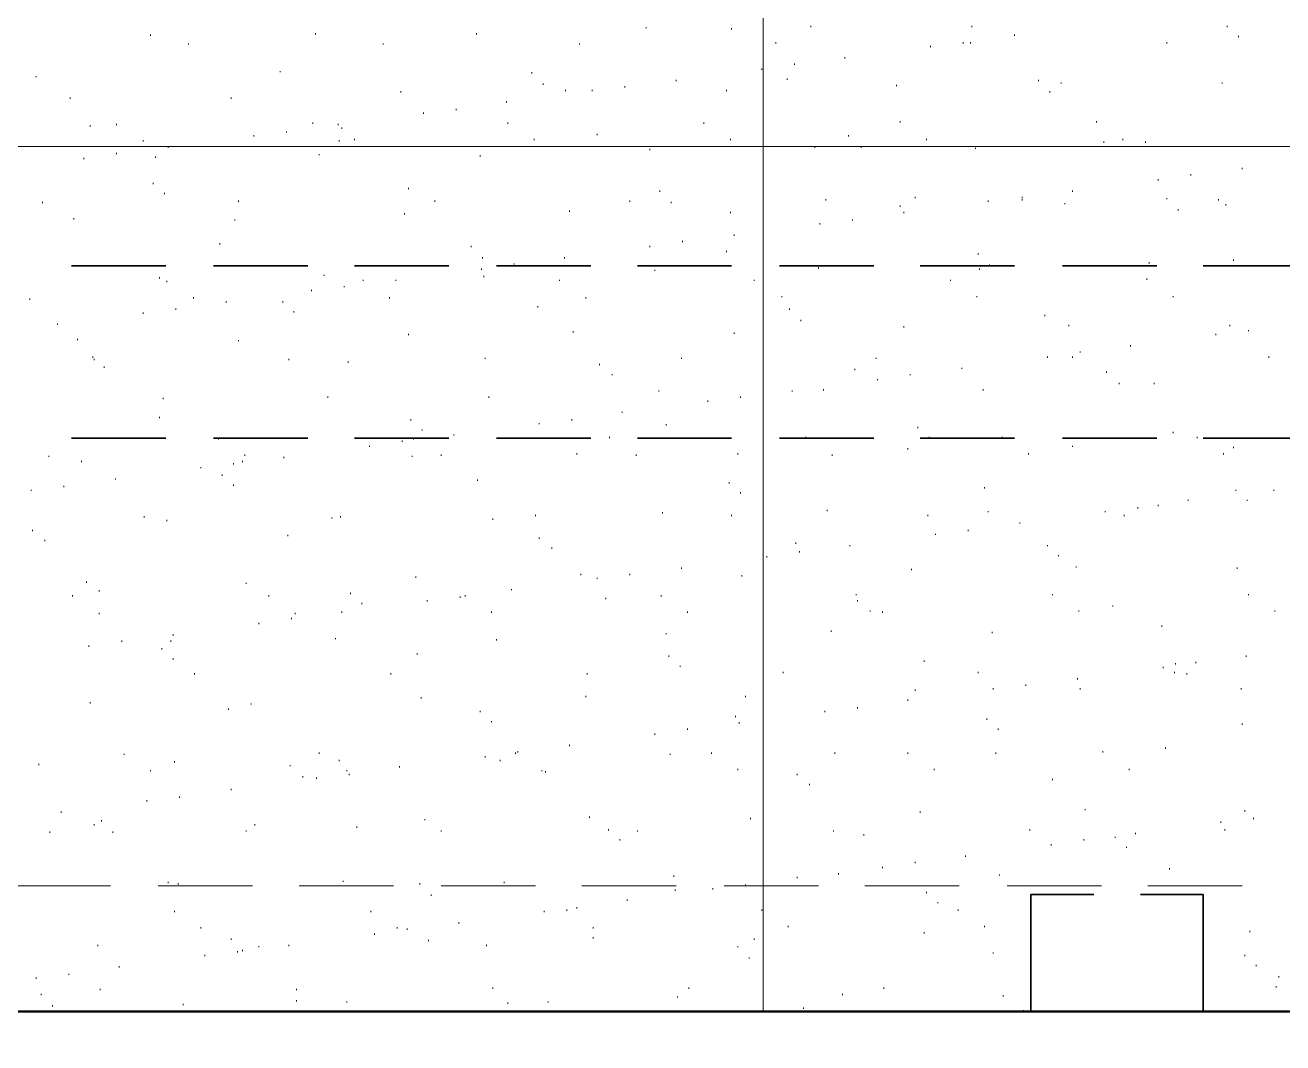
# Model space of a CAD drawing. Header units: inches. Extents: x 5 to 516, y -193 to 129.
# Drawn here: x 56.143 to 59.476, y -55.033 to -52.335 of the extents above; entities that cross this region are included whole.
import ezdxf

# ---------------------------------------------------------------- set-up
doc = ezdxf.new("R2010")
doc.units = ezdxf.units.IN
doc.header["$MEASUREMENT"] = 0
doc.layers.add('PDF4_Geometry', color=7, linetype='Continuous')

msp = doc.modelspace()

# ---------------------------------------------------------------- linework, layer by layer
at = {"layer": 'PDF4_Geometry', "lineweight": 15}
for points in [[(58.0987508, -54.9496512), (58.0987508, -46.9696506)], [(56.475419, -52.3629811), (56.475419, -52.3596445)], [(56.9120848, -52.3596445), (56.9120848, -52.3563147)], [(57.3387545, -52.3596445), (57.3387545, -52.3563147)], [(57.7887532, -52.3429819), (57.7887532, -52.3396453)], [(58.0154175, -52.3463117), (58.0154175, -52.3429819)], [(58.2254191, -52.3396453), (58.2254191, -52.3363155)], [(58.6520888, -52.3396453), (58.6520888, -52.3363155)], [(58.7654175, -52.3629811), (58.7654175, -52.3596445)], [(59.3287517, -52.3396453), (59.3287517, -52.3363155)], [(59.3587539, -52.3663177), (59.3587539, -52.3629811)], [(56.5754217, -52.3863169), (56.5754217, -52.3829803)], [(57.0920844, -52.3863169), (57.0920844, -52.3829803)], [(57.6120836, -52.3863169), (57.6120836, -52.3829803)], [(58.1320828, -52.3829803), (58.1320828, -52.3796505)], [(58.5420831, -52.3929833), (58.5420831, -52.3896467)], [(58.628753, -52.3829803), (58.628753, -52.3796505)], [(58.6487522, -52.3829803), (58.6487522, -52.3796505)], [(59.1687514, -52.3829803), (59.1687514, -52.3796505)], [(58.3154188, -52.4229787), (58.3154188, -52.4196489)], [(56.8187553, -52.4596472), (56.8187553, -52.4563174)], [(57.4854221, -52.4629838), (57.4854221, -52.4596472)], [(58.095421, -52.4529808), (58.095421, -52.449651)], [(58.1820842, -52.439648), (58.1820842, -52.4363114)], [(56.1720878, -52.47298), (56.1720878, -52.4696502)], [(57.5154174, -52.4929792), (57.5154174, -52.4896494)], [(57.7320855, -52.4996456), (57.7320855, -52.4963158)], [(57.86875, -52.482983), (57.86875, -52.4796464)], [(58.1620849, -52.4796464), (58.1620849, -52.4763166)], [(58.4520834, -52.4963158), (58.4520834, -52.4929792)], [(58.8287517, -52.482983), (58.8287517, -52.4796464)], [(58.8887492, -52.4896494), (58.8887492, -52.4863128)], [(59.3154189, -52.4896494), (59.3154189, -52.4863128)], [(56.2620875, -52.5296478), (56.2620875, -52.5263112)], [(56.6887504, -52.5296478), (56.6887504, -52.5263112)], [(57.1387491, -52.5129784), (57.1387491, -52.5096486)], [(57.5754218, -52.5096486), (57.5754218, -52.506312)], [(57.6454223, -52.5096486), (57.6454223, -52.506312)], [(58.0020846, -52.5096486), (58.0020846, -52.506312)], [(58.8587538, -52.5129784), (58.8587538, -52.5096486)], [(57.1987535, -52.5696462), (57.1987535, -52.5663163)], [(57.2854166, -52.5596499), (57.2854166, -52.5563133)], [(57.4187513, -52.5396508), (57.4187513, -52.5363142)], [(56.3154187, -52.6029781), (56.3154187, -52.5996483)], [(56.3854192, -52.5996483), (56.3854192, -52.5963117)], [(56.9054184, -52.5963117), (56.9054184, -52.5929819)], [(56.9720824, -52.5996483), (56.9720824, -52.5963117)], [(57.4220879, -52.5963117), (57.4220879, -52.5929819)], [(57.9420871, -52.5963117), (57.9420871, -52.5929819)], [(58.4620864, -52.5929819), (58.4620864, -52.5896453)], [(58.9820856, -52.5929819), (58.9820856, -52.5896453)], [(56.7487548, -52.6296505), (56.7487548, -52.6263139)], [(56.8354179, -52.6196475), (56.8354179, -52.6163177)], [(56.9820854, -52.6096445), (56.9820854, -52.6063147)], [(57.6587551, -52.6263139), (57.6587551, -52.6229841)], [(58.3254218, -52.6296505), (58.3254218, -52.6263139)], [(65.3920864, -52.6563161), (55.765419, -52.6563161)], [(56.4554198, -52.6429833), (56.4554198, -52.6396467)], [(56.5220838, -52.6596459), (56.5220838, -52.6563161)], [(56.975419, -52.6429833), (56.975419, -52.6396467)], [(57.0154174, -52.6396467), (57.0154174, -52.6363169)], [(57.4920884, -52.6396467), (57.4920884, -52.6363169)], [(57.7987494, -52.6663123), (57.7987494, -52.6629825)], [(58.0120876, -52.6396467), (58.0120876, -52.6363169)], [(58.2354221, -52.6596459), (58.2354221, -52.6563161)], [(58.3587538, -52.6596459), (58.3587538, -52.6563161)], [(58.5320869, -52.6396467), (58.5320869, -52.6363169)], [(58.662085, -52.6629825), (58.662085, -52.6596459)], [(59.0020847, -52.6463131), (59.0020847, -52.6429833)], [(59.0520861, -52.6396467), (59.0520861, -52.6363169)], [(59.1120837, -52.6463131), (59.1120837, -52.6429833)], [(56.2987493, -52.6896481), (56.2987493, -52.6863115)], [(56.3854192, -52.6763153), (56.3854192, -52.6729787)], [(56.4887517, -52.6863115), (56.4887517, -52.6829817)], [(56.9220878, -52.6796451), (56.9220878, -52.6763153)], [(57.3487508, -52.6829817), (57.3487508, -52.6796451)], [(59.2320856, -52.732983), (59.2320856, -52.7296465)], [(59.3687501, -52.7163136), (59.3687501, -52.7129838)], [(56.4820854, -52.756312), (56.4820854, -52.7529822)], [(57.1587551, -52.7696448), (57.1587551, -52.766315)], [(59.1454225, -52.7463158), (59.1454225, -52.7429792)], [(56.5120875, -52.7829844), (56.5120875, -52.7796478)], [(56.7087496, -52.8029836), (56.7087496, -52.799647)], [(57.2287556, -52.8029836), (57.2287556, -52.799647)], [(57.7454182, -52.8029836), (57.7454182, -52.799647)], [(57.8254218, -52.7763112), (57.8254218, -52.7729814)], [(58.2654175, -52.799647), (58.2654175, -52.7963172)], [(58.5020847, -52.7929806), (58.5020847, -52.7896508)], [(58.695417, -52.8029836), (58.695417, -52.799647)], [(58.7854167, -52.7929806), (58.7854167, -52.7896508)], [(58.7854167, -52.799647), (58.7854167, -52.7963172)], [(58.9187514, -52.7763112), (58.9187514, -52.7729814)], [(59.1687514, -52.7963172), (59.1687514, -52.7929806)], [(59.3054159, -52.799647), (59.3054159, -52.7963172)], [(56.1887504, -52.8063134), (56.1887504, -52.8029836)], [(57.1487521, -52.8363156), (57.1487521, -52.832979)], [(57.5854179, -52.8296491), (57.5854179, -52.8263126)], [(57.8554172, -52.8063134), (57.8554172, -52.8029836)], [(58.0120876, -52.832979), (58.0120876, -52.8296491)], [(58.4620864, -52.8163164), (58.4620864, -52.8129798)], [(58.4720825, -52.832979), (58.4720825, -52.8296491)], [(58.8987522, -52.80965), (58.8987522, -52.8063134)], [(59.1987536, -52.8263126), (59.1987536, -52.8229827)], [(59.3254219, -52.8129798), (59.3254219, -52.80965)], [(56.2720837, -52.8496484), (56.2720837, -52.8463117)], [(56.6987534, -52.8529781), (56.6987534, -52.8496484)], [(58.2487549, -52.8629811), (58.2487549, -52.8596445)], [(58.335418, -52.8529781), (58.335418, -52.8496484)], [(58.0220839, -52.8929833), (58.0220839, -52.8896467)], [(56.658755, -52.9163123), (56.658755, -52.9129825)], [(57.3254218, -52.9229787), (57.3254218, -52.9196489)], [(57.7987494, -52.9229787), (57.7987494, -52.9196489)], [(57.8854194, -52.9096459), (57.8854194, -52.9063161)], [(58.0020846, -52.9363115), (58.0020846, -52.9329817)], [(57.3554172, -52.9529809), (57.3554172, -52.9496511)], [(57.4387505, -52.9696503), (57.4387505, -52.9663136)], [(57.5720852, -52.9529809), (57.5720852, -52.9496511)], [(58.6687514, -52.9429779), (58.6687514, -52.9396481)], [(59.1220867, -52.9663136), (59.1220867, -52.9629839)], [(59.3454211, -52.9596473), (59.3454211, -52.9563175)], [(56.9354206, -52.9996456), (56.9354206, -52.9963158)], [(57.3520873, -52.982983), (57.3520873, -52.9796465)], [(57.3587537, -53.0029823), (57.3587537, -52.9996456)], [(57.812089, -52.9863129), (57.812089, -52.982983)], [(58.2454183, -52.9796465), (58.2454183, -52.9763166)], [(58.672088, -52.982983), (58.672088, -52.9796465)], [(58.6987536, -52.97298), (58.6987536, -52.9696503)], [(56.4987548, -53.006312), (56.4987548, -53.0029823)], [(56.5187539, -53.016315), (56.5187539, -53.0129784)], [(56.9887518, -53.0296478), (56.9887518, -53.0263112)], [(57.0387532, -53.0129784), (57.0387532, -53.0096486)], [(57.1254163, -53.0129784), (57.1254163, -53.0096486)], [(57.5587524, -53.0129784), (57.5587524, -53.0096486)], [(58.0754218, -53.0129784), (58.0754218, -53.0096486)], [(58.595421, -53.0129784), (58.595421, -53.0096486)], [(59.1154203, -53.0096486), (59.1154203, -53.006312)], [(56.1554184, -53.0629798), (56.1554184, -53.05965)], [(56.5887545, -53.05965), (56.5887545, -53.0563134)], [(56.6754177, -53.0696462), (56.6754177, -53.0663164)], [(56.8254217, -53.0696462), (56.8254217, -53.0663164)], [(56.9020887, -53.0396508), (56.9020887, -53.0363142)], [(57.1087537, -53.05965), (57.1087537, -53.0563134)], [(57.628753, -53.05965), (57.628753, -53.0563134)], [(58.1487522, -53.0563134), (58.1487522, -53.0529836)], [(58.6654216, -53.0563134), (58.6654216, -53.0529836)], [(59.1854208, -53.0563134), (59.1854208, -53.0529836)], [(56.4554198, -53.0996484), (56.4554198, -53.0963118)], [(56.5420829, -53.0896454), (56.5420829, -53.0863156)], [(56.8554171, -53.0963118), (56.8554171, -53.092982)], [(57.5020846, -53.082979), (57.5020846, -53.0796492)], [(58.1687513, -53.0896454), (58.1687513, -53.0863156)], [(56.2287556, -53.1296505), (56.2287556, -53.1263139)], [(58.1987536, -53.1196475), (58.1987536, -53.1163178)], [(58.4720825, -53.1363169), (58.4720825, -53.1329803)], [(58.845421, -53.1063148), (58.845421, -53.1029782)], [(58.9087552, -53.1329803), (58.9087552, -53.1296505)], [(59.3354181, -53.1329803), (59.3354181, -53.1296505)], [(56.2820867, -53.1696489), (56.2820867, -53.1663123)], [(57.1587551, -53.1563161), (57.1587551, -53.1529795)], [(57.5954209, -53.1496497), (57.5954209, -53.1463132)], [(58.0220839, -53.1529795), (58.0220839, -53.1496497)], [(59.2987495, -53.1563161), (59.2987495, -53.1529795)], [(59.3854195, -53.1463132), (59.3854195, -53.1429833)], [(56.7087496, -53.1729787), (56.7087496, -53.1696489)], [(58.9387506, -53.2029809), (58.9387506, -53.1996511)], [(59.0720853, -53.1863115), (59.0720853, -53.1829817)], [(56.3220851, -53.2163137), (56.3220851, -53.2129839)], [(56.3254217, -53.2229801), (56.3254217, -53.2196503)], [(56.8420843, -53.2229801), (56.8420843, -53.2196503)], [(56.9987548, -53.2296465), (56.9987548, -53.2263167)], [(57.3620835, -53.2196503), (57.3620835, -53.2163137)], [(57.6654215, -53.2363129), (57.6654215, -53.2329831)], [(57.8820827, -53.2196503), (57.8820827, -53.2163137)], [(58.3987522, -53.2196503), (58.3987522, -53.2163137)], [(58.8520874, -53.2163137), (58.8520874, -53.2129839)], [(58.9187514, -53.2163137), (58.9187514, -53.2129839)], [(59.4387507, -53.2163137), (59.4387507, -53.2129839)], [(56.3520872, -53.2429793), (56.3520872, -53.2396494)], [(57.6987535, -53.2629784), (57.6987535, -53.2596487)], [(58.3420845, -53.2496457), (58.3420845, -53.2463158)], [(58.4887519, -53.2629784), (58.4887519, -53.2596487)], [(58.6254164, -53.2463158), (58.6254164, -53.2429793)], [(59.0087512, -53.2563121), (59.0087512, -53.2529823)], [(58.2587511, -53.3029836), (58.2587511, -53.299647)], [(58.4020888, -53.2763112), (58.4020888, -53.2729814)], [(58.6820842, -53.3029836), (58.6820842, -53.299647)], [(59.0420831, -53.2863142), (59.0420831, -53.2829844)], [(59.1354195, -53.2863142), (59.1354195, -53.2829844)], [(56.508751, -53.3263126), (56.508751, -53.3229828)], [(56.9454168, -53.3229828), (56.9454168, -53.3196462)], [(57.3720865, -53.3229828), (57.3720865, -53.3196462)], [(57.8220852, -53.3063134), (57.8220852, -53.3029836)], [(57.9520833, -53.332979), (57.9520833, -53.3296492)], [(58.0387533, -53.3229828), (58.0387533, -53.3196462)], [(58.1754178, -53.3063134), (58.1754178, -53.3029836)], [(57.7254191, -53.3629812), (57.7254191, -53.3596446)], [(56.4987548, -53.376314), (56.4987548, -53.3729842)], [(57.1654215, -53.3829803), (57.1654215, -53.3796506)], [(57.5054212, -53.3929833), (57.5054212, -53.3896467)], [(57.5920844, -53.3829803), (57.5920844, -53.3796506)], [(57.8420844, -53.3963132), (57.8420844, -53.3929833)], [(58.5087511, -53.4029796), (58.5087511, -53.3996497)], [(56.6554184, -53.4329817), (56.6554184, -53.4296451)], [(57.1720879, -53.4329817), (57.1720879, -53.4296451)], [(57.1954169, -53.409646), (57.1954169, -53.4063161)], [(57.2787502, -53.4229787), (57.2787502, -53.419649)], [(57.6920871, -53.4296451), (57.6920871, -53.4263153)], [(58.2120863, -53.4296451), (58.2120863, -53.4263153)], [(58.5387533, -53.4296451), (58.5387533, -53.4263153)], [(58.7320855, -53.4296451), (58.7320855, -53.4263153)], [(59.1854208, -53.4163123), (59.1854208, -53.4129825)], [(59.248755, -53.4296451), (59.248755, -53.4263153)], [(57.0554157, -53.4529809), (57.0554157, -53.4496511)], [(57.1420857, -53.4396481), (57.1420857, -53.4363115)], [(58.4820855, -53.4596473), (58.4820855, -53.4563175)], [(58.9187514, -53.4529809), (58.9187514, -53.4496511)], [(59.3454211, -53.4563175), (59.3454211, -53.4529809)], [(56.2054198, -53.4796465), (56.2054198, -53.4763167)], [(56.2920829, -53.4929793), (56.2920829, -53.4896495)], [(56.6954168, -53.4996457), (56.6954168, -53.4963159)], [(56.7187526, -53.4929793), (56.7187526, -53.4896495)], [(56.725419, -53.4763167), (56.725419, -53.4729801)], [(56.8287515, -53.4829831), (56.8287515, -53.4796465)], [(57.1687512, -53.4796465), (57.1687512, -53.4763167)], [(57.2454182, -53.4763167), (57.2454182, -53.4729801)], [(57.6054172, -53.4729801), (57.6054172, -53.4696503)], [(57.7620876, -53.4763167), (57.7620876, -53.4729801)], [(58.0320869, -53.4729801), (58.0320869, -53.4696503)], [(58.2820869, -53.4763167), (58.2820869, -53.4729801)], [(58.8020861, -53.4729801), (58.8020861, -53.4696503)], [(59.3187555, -53.4729801), (59.3187555, -53.4696503)], [(56.6087536, -53.5096487), (56.6087536, -53.5063121)], [(56.6654214, -53.5296479), (56.6654214, -53.5263112)], [(56.158755, -53.5696462), (56.158755, -53.5663164)], [(56.2454181, -53.55965), (56.2454181, -53.5563134)], [(56.3820826, -53.5396509), (56.3820826, -53.5363142)], [(56.6954168, -53.5563134), (56.6954168, -53.5529836)], [(57.3420844, -53.5429806), (57.3420844, -53.5396509)], [(58.0087511, -53.549647), (58.0087511, -53.5463172)], [(58.6854208, -53.5629799), (58.6854208, -53.55965)], [(59.3520875, -53.5696462), (59.3520875, -53.5663164)], [(59.4520834, -53.5696462), (59.4520834, -53.5663164)], [(58.0387533, -53.5763126), (58.0387533, -53.5729828)], [(59.2254192, -53.5963118), (59.2254192, -53.592982)], [(59.3820829, -53.5963118), (59.3820829, -53.592982)], [(57.4954182, -53.636317), (57.4954182, -53.6329804)], [(57.8320882, -53.6296506), (57.8320882, -53.626314)], [(58.0154175, -53.636317), (58.0154175, -53.6329804)], [(58.2687541, -53.6229842), (58.2687541, -53.6196476)], [(58.5354167, -53.636317), (58.5354167, -53.6329804)], [(58.695417, -53.626314), (58.695417, -53.6229842)], [(59.0054213, -53.626314), (59.0054213, -53.6229842)], [(59.0554159, -53.636317), (59.0554159, -53.6329804)], [(59.0920845, -53.6163178), (59.0920845, -53.6129812)], [(59.1454225, -53.6096446), (59.1454225, -53.6063148)], [(56.4587496, -53.6396468), (56.4587496, -53.636317)], [(56.5187539, -53.6496498), (56.5187539, -53.6463132)], [(56.9554198, -53.6429834), (56.9554198, -53.6396468)], [(56.9787556, -53.6396468), (56.9787556, -53.636317)], [(57.3820827, -53.6463132), (57.3820827, -53.6429834)], [(58.7787503, -53.6563161), (58.7787503, -53.6529796)], [(56.1620848, -53.6763154), (56.1620848, -53.6729788)], [(56.1954168, -53.7029809), (56.1954168, -53.6996511)], [(56.8387545, -53.6896481), (56.8387545, -53.6863115)], [(57.5054212, -53.6963145), (57.5054212, -53.6929779)], [(58.5554159, -53.6863115), (58.5554159, -53.6829818)], [(58.6420858, -53.6763154), (58.6420858, -53.6729788)], [(57.5387532, -53.7229801), (57.5387532, -53.7196503)], [(58.1854207, -53.7096473), (58.1854207, -53.7063175)], [(58.1954169, -53.7329831), (58.1954169, -53.7296465)], [(58.3287516, -53.7163137), (58.3287516, -53.7129839)], [(58.8520874, -53.7163137), (58.8520874, -53.7129839)], [(58.1087538, -53.7463159), (58.1087538, -53.7429793)], [(58.8820828, -53.7429793), (58.8820828, -53.7396495)], [(57.1787542, -53.799647), (57.1787542, -53.7963173)], [(57.6154202, -53.7929807), (57.6154202, -53.7896509)], [(57.6587551, -53.8029837), (57.6587551, -53.799647)], [(57.7454182, -53.7929807), (57.7454182, -53.7896509)], [(57.8820827, -53.7763113), (57.8820827, -53.7729815)], [(58.042083, -53.7963173), (58.042083, -53.7929807)], [(58.4920885, -53.7796479), (58.4920885, -53.7763113)], [(58.9287544, -53.7729815), (58.9287544, -53.7696449)], [(59.3554173, -53.7763113), (59.3554173, -53.7729815)], [(56.3054157, -53.8129799), (56.3054157, -53.80965)], [(56.3387545, -53.8363157), (56.3387545, -53.832979)], [(56.7287556, -53.8163164), (56.7287556, -53.8129799)], [(57.4320841, -53.832979), (57.4320841, -53.8296492)], [(56.2687539, -53.8496484), (56.2687539, -53.8463118)], [(56.7887532, -53.8496484), (56.7887532, -53.8463118)], [(57.0054212, -53.842982), (57.0054212, -53.8396454)], [(57.0354166, -53.8696476), (57.0354166, -53.8663178)], [(57.2087496, -53.8629812), (57.2087496, -53.8596446)], [(57.2954196, -53.8529782), (57.2954196, -53.8496484)], [(57.3087524, -53.8496484), (57.3087524, -53.8463118)], [(57.6820841, -53.8563148), (57.6820841, -53.8529782)], [(57.8287516, -53.8496484), (57.8287516, -53.8463118)], [(58.345421, -53.8463118), (58.345421, -53.842982)], [(58.3487508, -53.8629812), (58.3487508, -53.8596446)], [(58.8654203, -53.8463118), (58.8654203, -53.842982)], [(59.3854195, -53.8463118), (59.3854195, -53.842982)], [(56.3387545, -53.8963132), (56.3387545, -53.8929834)], [(56.8587537, -53.8963132), (56.8587537, -53.8929834)], [(56.9820854, -53.8929834), (56.9820854, -53.8896468)], [(57.3787529, -53.8929834), (57.3787529, -53.8896468)], [(57.8987521, -53.8929834), (57.8987521, -53.8896468)], [(58.3820828, -53.8896468), (58.3820828, -53.886317)], [(58.4154216, -53.8929834), (58.4154216, -53.8896468)], [(58.9354208, -53.8896468), (58.9354208, -53.886317)], [(59.0254205, -53.876314), (59.0254205, -53.8729842)], [(59.45542, -53.8896468), (59.45542, -53.886317)], [(56.7620875, -53.9229788), (56.7620875, -53.919649)], [(56.8487507, -53.909646), (56.8487507, -53.9063162)], [(59.1554186, -53.9296452), (59.1554186, -53.9263154)], [(56.398752, -53.9696503), (56.398752, -53.9663137)], [(56.5287501, -53.9696503), (56.5287501, -53.9663137)], [(56.5354165, -53.9529809), (56.5354165, -53.9496512)], [(56.965416, -53.9629839), (56.965416, -53.9596473)], [(57.3920857, -53.9663137), (57.3920857, -53.9629839)], [(57.8420844, -53.9496512), (57.8420844, -53.9463146)], [(58.2787503, -53.9429779), (58.2787503, -53.9396482)], [(58.70542, -53.9463146), (58.70542, -53.9429779)], [(56.3120889, -53.9829831), (56.3120889, -53.9796466)], [(56.5054211, -53.9896495), (56.5054211, -53.9863129)], [(57.1820841, -54.0029823), (57.1820841, -53.9996457)], [(56.5354165, -54.0163151), (56.5354165, -54.0129785)], [(57.8487508, -54.0096487), (57.8487508, -54.0063121)], [(57.878753, -54.0363143), (57.878753, -54.0329845)], [(58.5254205, -54.0229815), (58.5254205, -54.0196449)], [(59.1920872, -54.0296479), (59.1920872, -54.0263113)], [(59.2454184, -54.0263113), (59.2454184, -54.0229815)], [(59.3787531, -54.0096487), (59.3787531, -54.0063121)], [(56.5920843, -54.0563135), (56.5920843, -54.0529837)], [(57.1120835, -54.0563135), (57.1120835, -54.0529837)], [(57.6320827, -54.0563135), (57.6320827, -54.0529837)], [(58.1520888, -54.0529837), (58.1520888, -54.0496471)], [(58.6687514, -54.0529837), (58.6687514, -54.0496471)], [(58.9320842, -54.0696463), (58.9320842, -54.0663165)], [(59.1587552, -54.0396509), (59.1587552, -54.0363143)], [(59.1887506, -54.0529837), (59.1887506, -54.0496471)], [(59.2220826, -54.0563135), (59.2220826, -54.0529837)], [(58.5020847, -54.0996485), (58.5020847, -54.0963118)], [(58.7087498, -54.0963118), (58.7087498, -54.0929821)], [(58.7954197, -54.0863157), (58.7954197, -54.0829791)], [(58.9387506, -54.0963118), (58.9387506, -54.0929821)], [(59.3654203, -54.0963118), (59.3654203, -54.0929821)], [(56.3154187, -54.1329804), (56.3154187, -54.1296506)], [(56.7420884, -54.136317), (56.7420884, -54.1329804)], [(57.192087, -54.1196476), (57.192087, -54.1163178)], [(57.628753, -54.1163178), (57.628753, -54.1129812)], [(58.052086, -54.1163178), (58.052086, -54.1129812)], [(58.4820855, -54.126314), (58.4820855, -54.1229842)], [(56.682084, -54.1496498), (56.682084, -54.1463132)], [(57.3487508, -54.1563162), (57.3487508, -54.1529796)], [(58.0254204, -54.169649), (58.0254204, -54.1663124)], [(58.2620877, -54.1563162), (58.2620877, -54.1529796)], [(58.3487508, -54.1463132), (58.3487508, -54.1429834)], [(57.3787529, -54.1829818), (57.3787529, -54.1796452)], [(57.8987521, -54.202981), (57.8987521, -54.1996512)], [(58.0354167, -54.1863116), (58.0354167, -54.1829818)], [(58.6920871, -54.1763154), (58.6920871, -54.1729788)], [(58.7220825, -54.202981), (58.7220825, -54.1996512)], [(59.3687501, -54.1896482), (59.3687501, -54.1863116)], [(57.812089, -54.2163137), (57.812089, -54.212984)], [(56.4054184, -54.2696449), (56.4054184, -54.2663151)], [(56.9220878, -54.2663151), (56.9220878, -54.2629785)], [(57.442087, -54.2663151), (57.442087, -54.2629785)], [(57.4487535, -54.2629785), (57.4487535, -54.2596487)], [(57.5854179, -54.2463159), (57.5854179, -54.2429794)], [(57.8520874, -54.2696449), (57.8520874, -54.2663151)], [(57.9620863, -54.2663151), (57.9620863, -54.2629785)], [(58.2887533, -54.2663151), (58.2887533, -54.2629785)], [(58.4820855, -54.2663151), (58.4820855, -54.2629785)], [(58.7154161, -54.2663151), (58.7154161, -54.2629785)], [(58.998755, -54.2629785), (58.998755, -54.2596487)], [(59.1654216, -54.2529824), (59.1654216, -54.2496457)], [(56.1787542, -54.2963173), (56.1787542, -54.2929807)], [(56.5387531, -54.2896509), (56.5387531, -54.2863143)], [(56.8454209, -54.2996471), (56.8454209, -54.2963173)], [(56.975419, -54.2863143), (56.975419, -54.2829845)], [(57.1354193, -54.3029837), (57.1354193, -54.2996471)], [(57.3620835, -54.2763113), (57.3620835, -54.2729815)], [(57.4020887, -54.2863143), (57.4020887, -54.2829845)], [(56.475419, -54.3129799), (56.475419, -54.3096501)], [(56.8787529, -54.3296493), (56.8787529, -54.3263127)], [(56.9154215, -54.3329791), (56.9154215, -54.3296493)], [(56.9954182, -54.3129799), (56.9954182, -54.3096501)], [(57.0020846, -54.3229829), (57.0020846, -54.3196463)], [(57.5120876, -54.3129799), (57.5120876, -54.3096501)], [(57.5220838, -54.3163165), (57.5220838, -54.3129799)], [(58.0320869, -54.3096501), (58.0320869, -54.3063135)], [(58.1887506, -54.3229829), (58.1887506, -54.3196463)], [(58.5520861, -54.3096501), (58.5520861, -54.3063135)], [(58.8654203, -54.3363157), (58.8654203, -54.3329791)], [(59.0687555, -54.3096501), (59.0687555, -54.3063135)], [(56.6887504, -54.3629813), (56.6887504, -54.3596446)], [(58.2220825, -54.3496485), (58.2220825, -54.3463119)], [(56.465416, -54.3929834), (56.465416, -54.3896468)], [(56.5520859, -54.3829804), (56.5520859, -54.3796506)], [(56.2387517, -54.4229788), (56.2387517, -54.419649)], [(57.6387491, -54.4363116), (57.6387491, -54.4329818)], [(58.5154175, -54.4229788), (58.5154175, -54.419649)], [(58.9520834, -54.4163124), (58.9520834, -54.4129826)], [(59.3754165, -54.419649), (59.3754165, -54.4163124)], [(56.3254217, -54.4563176), (56.3254217, -54.452981)], [(56.3454208, -54.4463146), (56.3454208, -54.442978)], [(56.7520845, -54.4563176), (56.7520845, -54.452981)], [(57.0220838, -54.462984), (57.0220838, -54.4596474)], [(57.2020833, -54.442978), (57.2020833, -54.4396482)], [(57.6887505, -54.4696504), (57.6887505, -54.4663138)], [(58.0654188, -54.4396482), (58.0654188, -54.4363116)], [(58.8054159, -54.4696504), (58.8054159, -54.4663138)], [(59.3120891, -54.4496512), (59.3120891, -54.4463146)], [(59.3220853, -54.4696504), (59.3220853, -54.4663138)], [(59.3987523, -54.4396482), (59.3987523, -54.4363116)], [(56.2087496, -54.4763168), (56.2087496, -54.4729802)], [(56.3754162, -54.4763168), (56.3754162, -54.4729802)], [(56.7287556, -54.4729802), (56.7287556, -54.4696504)], [(57.2454182, -54.4729802), (57.2454182, -54.4696504)], [(57.7187527, -54.4963159), (57.7187527, -54.4929794)], [(57.7654175, -54.4729802), (57.7654175, -54.4696504)], [(58.2854167, -54.4729802), (58.2854167, -54.4696504)], [(58.3654202, -54.4829832), (58.3654202, -54.4796466)], [(58.9487536, -54.4963159), (58.9487536, -54.4929794)], [(59.032087, -54.4896495), (59.032087, -54.486313)], [(59.0854181, -54.4796466), (59.0854181, -54.4763168)], [(58.8620837, -54.5096488), (58.8620837, -54.5063122)], [(59.0620891, -54.5163152), (59.0620891, -54.5129785)], [(58.4154216, -54.5696463), (58.4154216, -54.5663165)], [(58.5020847, -54.5563135), (58.5020847, -54.5529837)], [(58.6354194, -54.5396509), (58.6354194, -54.5363143)], [(57.8620836, -54.5929821), (57.8620836, -54.5896455)], [(58.1887506, -54.5963119), (58.1887506, -54.5929821)], [(58.2987494, -54.5863157), (58.2987494, -54.5829791)], [(58.7254192, -54.5896455), (58.7254192, -54.5863157)], [(59.1754179, -54.5729829), (59.1754179, -54.5696463)], [(56.3687499, -54.6163179), (56.1187498, -54.6163179)], [(56.7454182, -54.6163179), (56.4954182, -54.6163179)], [(56.5220838, -54.6096447), (56.5220838, -54.6063149)], [(56.5487493, -54.6129813), (56.5487493, -54.6096447)], [(57.1187499, -54.6163179), (56.8687499, -54.6163179)], [(56.985422, -54.6063149), (56.985422, -54.6029783)], [(57.1887505, -54.6129813), (57.1887505, -54.6096447)], [(57.4954182, -54.6163179), (57.2454182, -54.6163179)], [(57.4120849, -54.6096447), (57.4120849, -54.6063149)], [(57.86875, -54.6163179), (57.61875, -54.6163179)], [(57.8654202, -54.6296507), (57.8654202, -54.6263141)], [(57.9654161, -54.6263141), (57.9654161, -54.6229843)], [(58.2454183, -54.6163179), (57.9954183, -54.6163179)], [(58.052086, -54.6163179), (58.052086, -54.6129813)], [(58.61875, -54.6163179), (58.36875, -54.6163179)], [(58.5320869, -54.6363171), (58.5320869, -54.6329804)], [(58.9954184, -54.6163179), (58.7454183, -54.6163179)], [(59.3687501, -54.6163179), (59.1187501, -54.6163179)], [(57.2187526, -54.6429834), (57.2187526, -54.6396468)], [(57.7387518, -54.6563162), (57.7387518, -54.6529797)], [(58.5620891, -54.6629826), (58.5620891, -54.6596461)], [(56.5387531, -54.6863116), (56.5387531, -54.6829818)], [(57.0587524, -54.6863116), (57.0587524, -54.6829818)], [(57.518754, -54.6863116), (57.518754, -54.6829818)], [(57.5787516, -54.6829818), (57.5787516, -54.6796452)], [(57.6054172, -54.6763154), (57.6054172, -54.6729788)], [(58.095421, -54.6829818), (58.095421, -54.6796452)], [(58.6154203, -54.6829818), (58.6154203, -54.6796452)], [(56.6087536, -54.7296466), (56.6087536, -54.7263168)], [(57.1287529, -54.7296466), (57.1287529, -54.7263168)], [(57.1554185, -54.7329832), (57.1554185, -54.7296466)], [(57.292083, -54.7163138), (57.292083, -54.712984)], [(57.6487521, -54.7296466), (57.6487521, -54.7263168)], [(58.1654216, -54.7263168), (58.1654216, -54.7229802)], [(58.6854208, -54.7263168), (58.6854208, -54.7229802)], [(56.6887504, -54.7596488), (56.6887504, -54.7563122)], [(57.0687554, -54.746316), (57.0687554, -54.7429794)], [(57.2120863, -54.7629786), (57.2120863, -54.7596488)], [(57.6487521, -54.7563122), (57.6487521, -54.7529824)], [(58.0754218, -54.7596488), (58.0754218, -54.7563122)], [(58.5254205, -54.7429794), (58.5254205, -54.7396496)], [(59.3887493, -54.7396496), (59.3887493, -54.736313)], [(56.3354178, -54.7763113), (56.3354178, -54.7729816)], [(56.6187499, -54.8029837), (56.6187499, -54.7996471)], [(56.7054198, -54.7929807), (56.7054198, -54.789651)], [(56.7187526, -54.789651), (56.7187526, -54.7863143)], [(56.7620875, -54.779648), (56.7620875, -54.7763113)], [(56.8420843, -54.7763113), (56.8420843, -54.7729816)], [(57.3654202, -54.7763113), (57.3654202, -54.7729816)], [(58.0320869, -54.779648), (58.0320869, -54.7763113)], [(58.7087498, -54.7963173), (58.7087498, -54.7929807)], [(59.3754165, -54.8029837), (59.3754165, -54.7996471)], [(56.3920856, -54.8329791), (56.3920856, -54.8296493)], [(58.062089, -54.8096501), (58.062089, -54.8063135)], [(59.4054186, -54.8296493), (59.4054186, -54.8263127)], [(56.1720878, -54.8629813), (56.1720878, -54.8596447)], [(56.258751, -54.8529783), (56.258751, -54.8496485)], [(59.4654162, -54.8596447), (59.4654162, -54.8563149)], [(56.3420843, -54.8929835), (56.3420843, -54.8896469)], [(56.8620835, -54.8929835), (56.8620835, -54.8896469)], [(57.3820827, -54.8896469), (57.3820827, -54.8863171)], [(57.9020888, -54.8896469), (57.9020888, -54.8863171)], [(58.4187513, -54.8896469), (58.4187513, -54.8863171)], [(59.4587498, -54.8863171), (59.4587498, -54.8829805)], [(56.1854206, -54.9063162), (56.1854206, -54.9029797)], [(56.2154159, -54.9363116), (56.2154159, -54.9329819)], [(56.5620889, -54.9329819), (56.5620889, -54.9296452)], [(56.8620835, -54.9229789), (56.8620835, -54.9196491)], [(56.9954182, -54.9263155), (56.9954182, -54.9229789)], [(57.4220879, -54.9296452), (57.4220879, -54.9263155)], [(57.5287502, -54.9263155), (57.5287502, -54.9229789)], [(57.8720866, -54.9129826), (57.8720866, -54.9096461)], [(58.3087525, -54.9063162), (58.3087525, -54.9029797)], [(58.7354222, -54.9096461), (58.7354222, -54.9063162)], [(58.2054199, -54.942978), (58.2054199, -54.9396482)], [(58.7887533, -54.9496512), (58.7887533, -54.9463146)]]:
    msp.add_lwpolyline(points, dxfattribs=at)
at = {"layer": 'PDF4_Geometry', "lineweight": 35}
for points in [[(56.2654173, -52.9729801), (56.5154173, -52.9729801)], [(56.6420857, -52.9729801), (56.8920857, -52.9729801)], [(57.0154174, -52.9729801), (57.2654174, -52.9729801)], [(57.3920857, -52.9729801), (57.6420857, -52.9729801)], [(57.7654174, -52.9729801), (58.0154175, -52.9729801)], [(58.1420858, -52.9729801), (58.3920858, -52.9729801)], [(58.5154175, -52.9729801), (58.7654175, -52.9729801)], [(58.8920858, -52.9729801), (59.1420859, -52.9729801)], [(59.2654176, -52.9729801), (59.5154176, -52.9729801)], [(56.5154173, -53.4296451), (56.2654173, -53.4296451)], [(56.8920857, -53.4296451), (56.6420857, -53.4296451)], [(57.2654174, -53.4296451), (57.0154174, -53.4296451)], [(57.6420857, -53.4296451), (57.3920857, -53.4296451)], [(58.0154175, -53.4296451), (57.7654174, -53.4296451)], [(58.3920858, -53.4296451), (58.1420858, -53.4296451)], [(58.7654175, -53.4296451), (58.5154175, -53.4296451)], [(59.1420859, -53.4296451), (58.8920858, -53.4296451)], [(59.5154176, -53.4296451), (59.2654176, -53.4296451)], [(58.8087525, -54.6396469), (58.9754192, -54.6396469)], [(58.9754192, -54.9496512), (58.8087525, -54.9496512), (58.8087525, -54.6396512)], [(59.0987509, -54.6396469), (59.2654176, -54.6396469), (59.2654176, -54.9496469), (59.0987509, -54.9496469)]]:
    msp.add_lwpolyline(points, dxfattribs=at)
at = {"layer": 'PDF4_Geometry', "lineweight": 50}
msp.add_lwpolyline([(29.0987485, -55.1163179), (29.0987485, -54.9496512), (75.5987522, -54.9496512), (75.5987522, -55.1163179), (75.4320855, -55.1163179), (75.4320855, -55.9529846)], dxfattribs=at)

doc.saveas('drawing.dxf')
